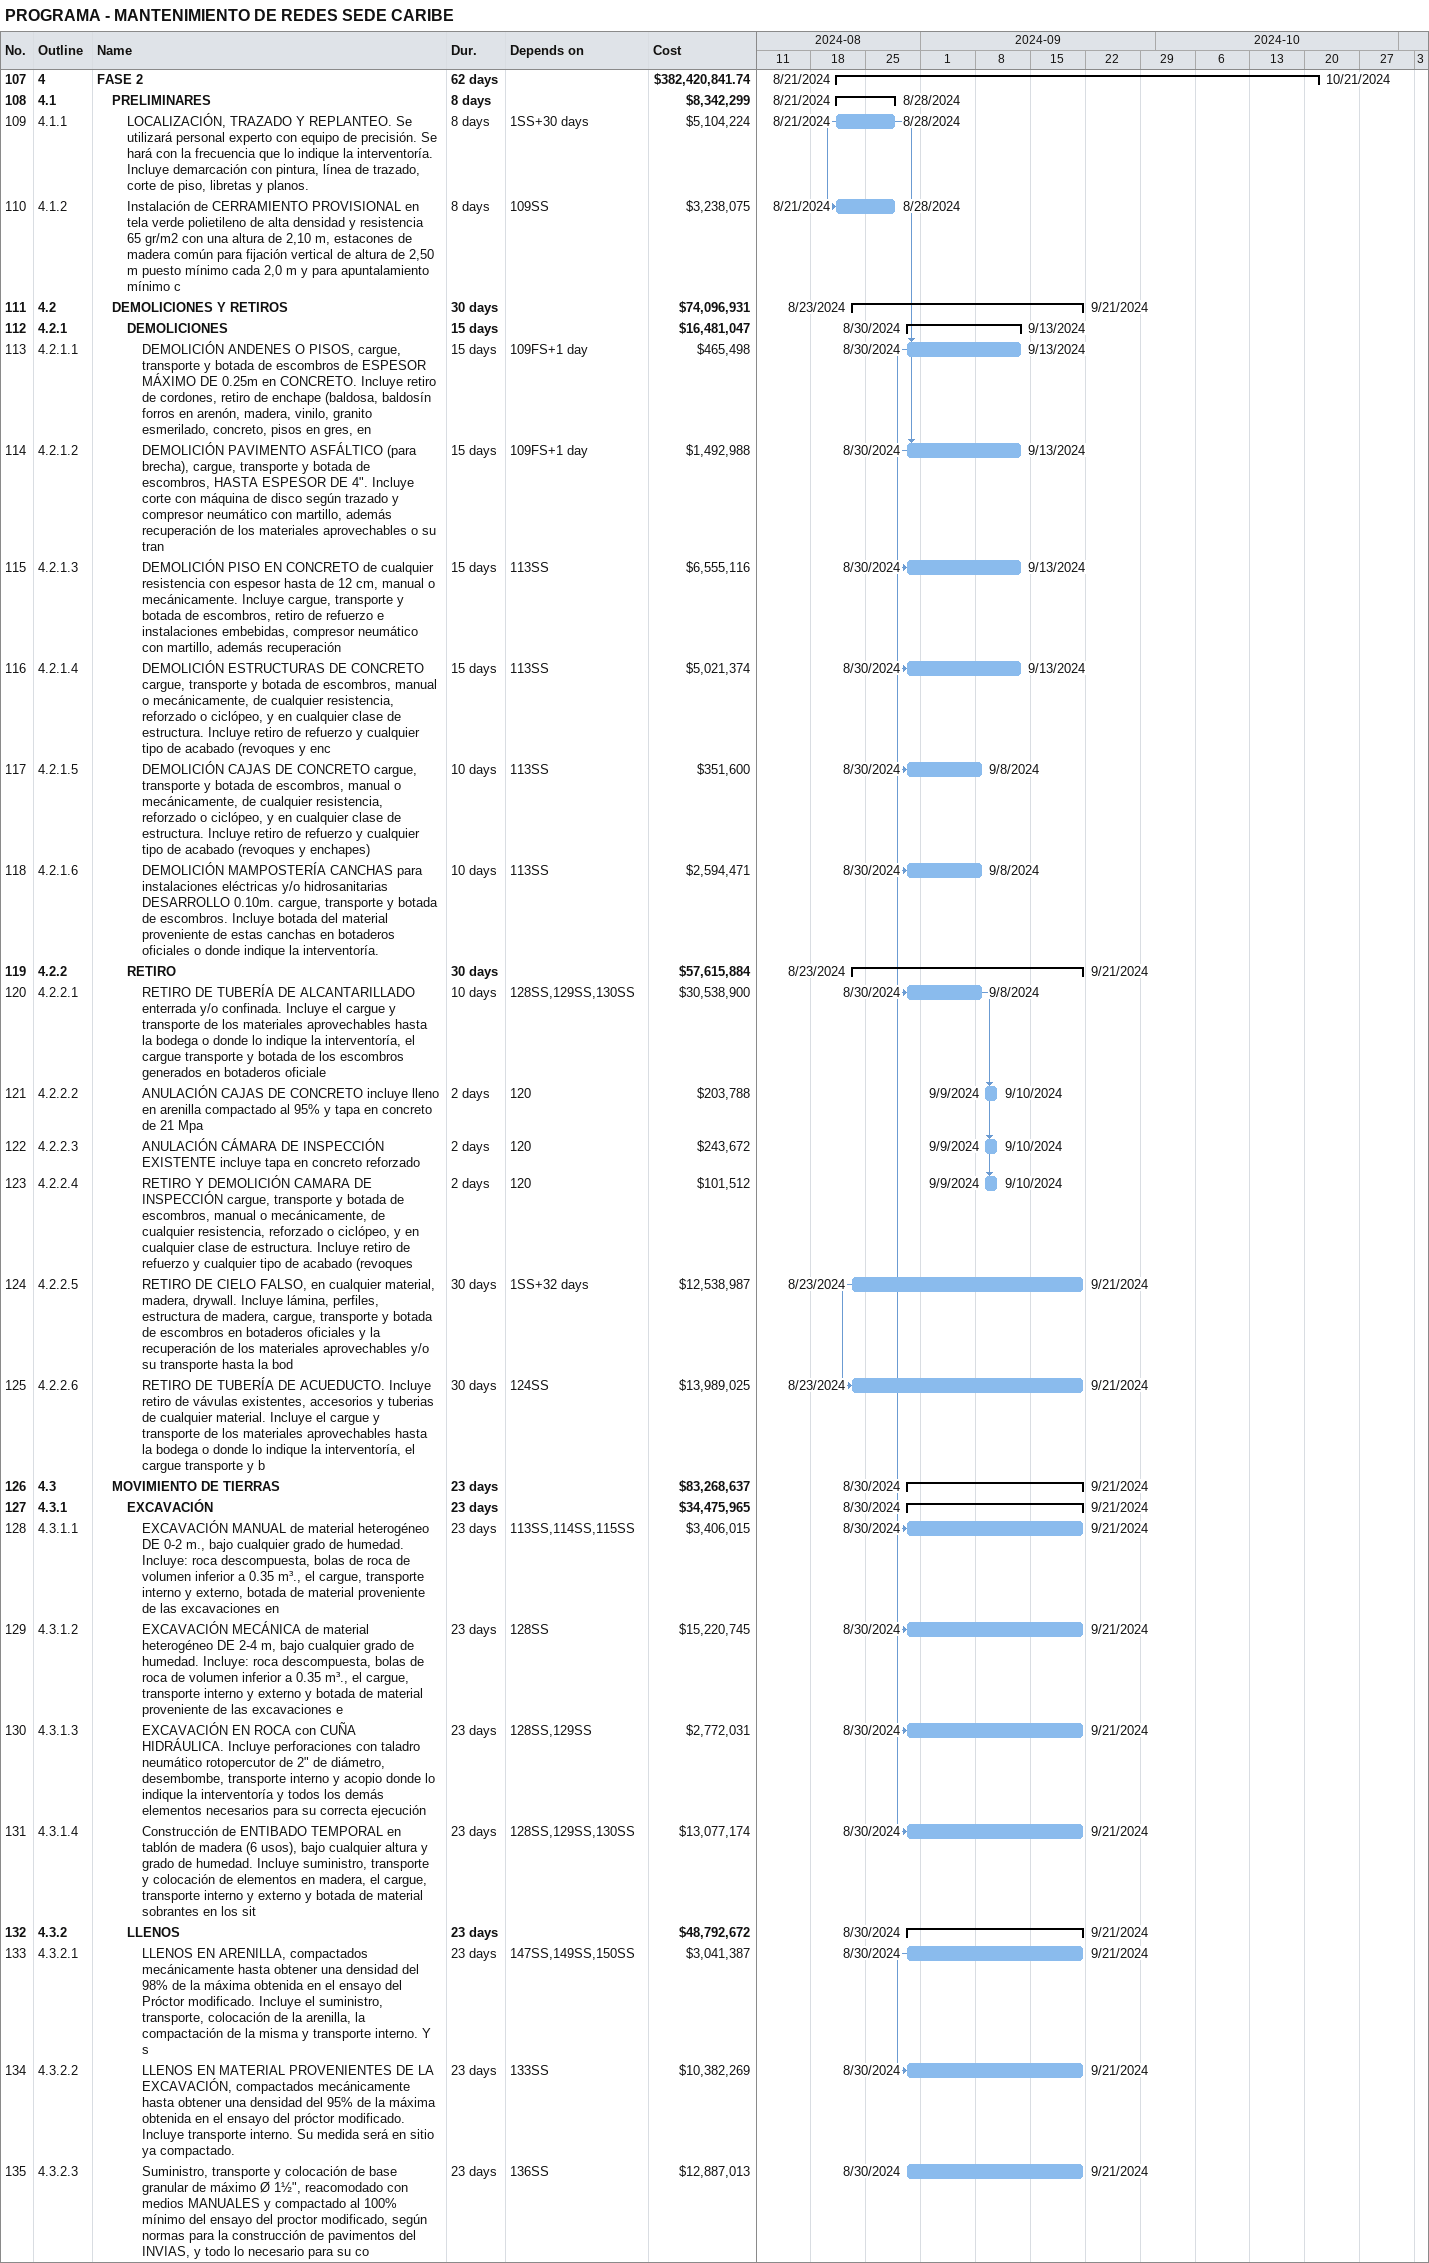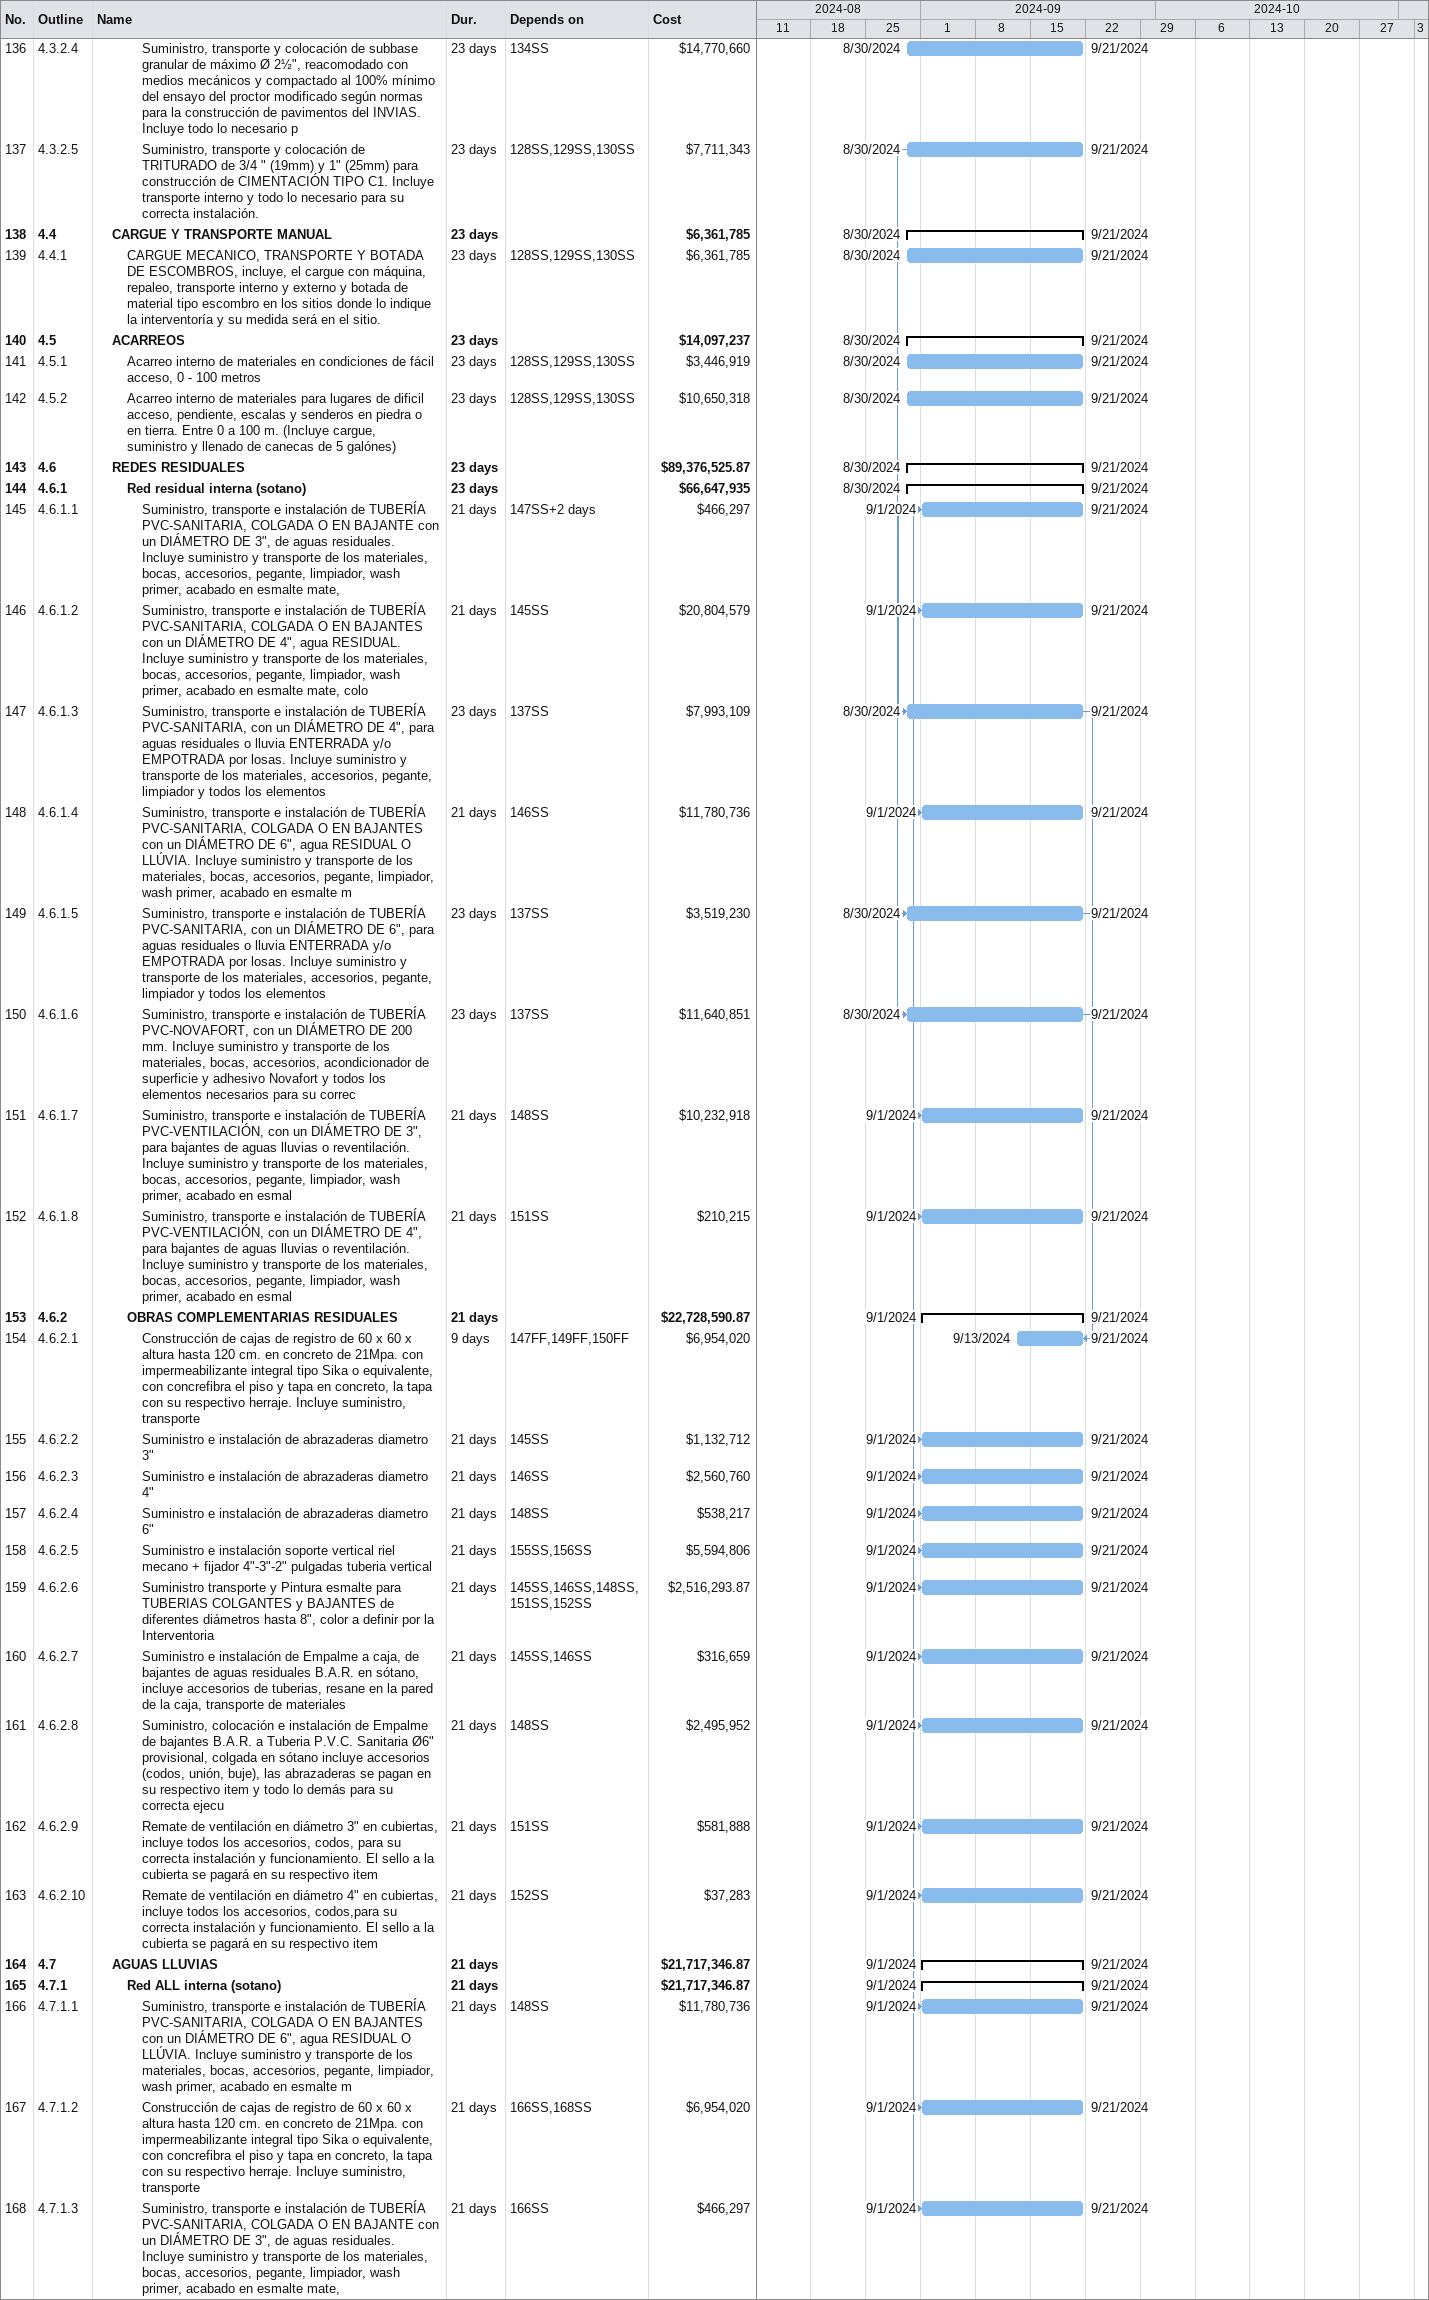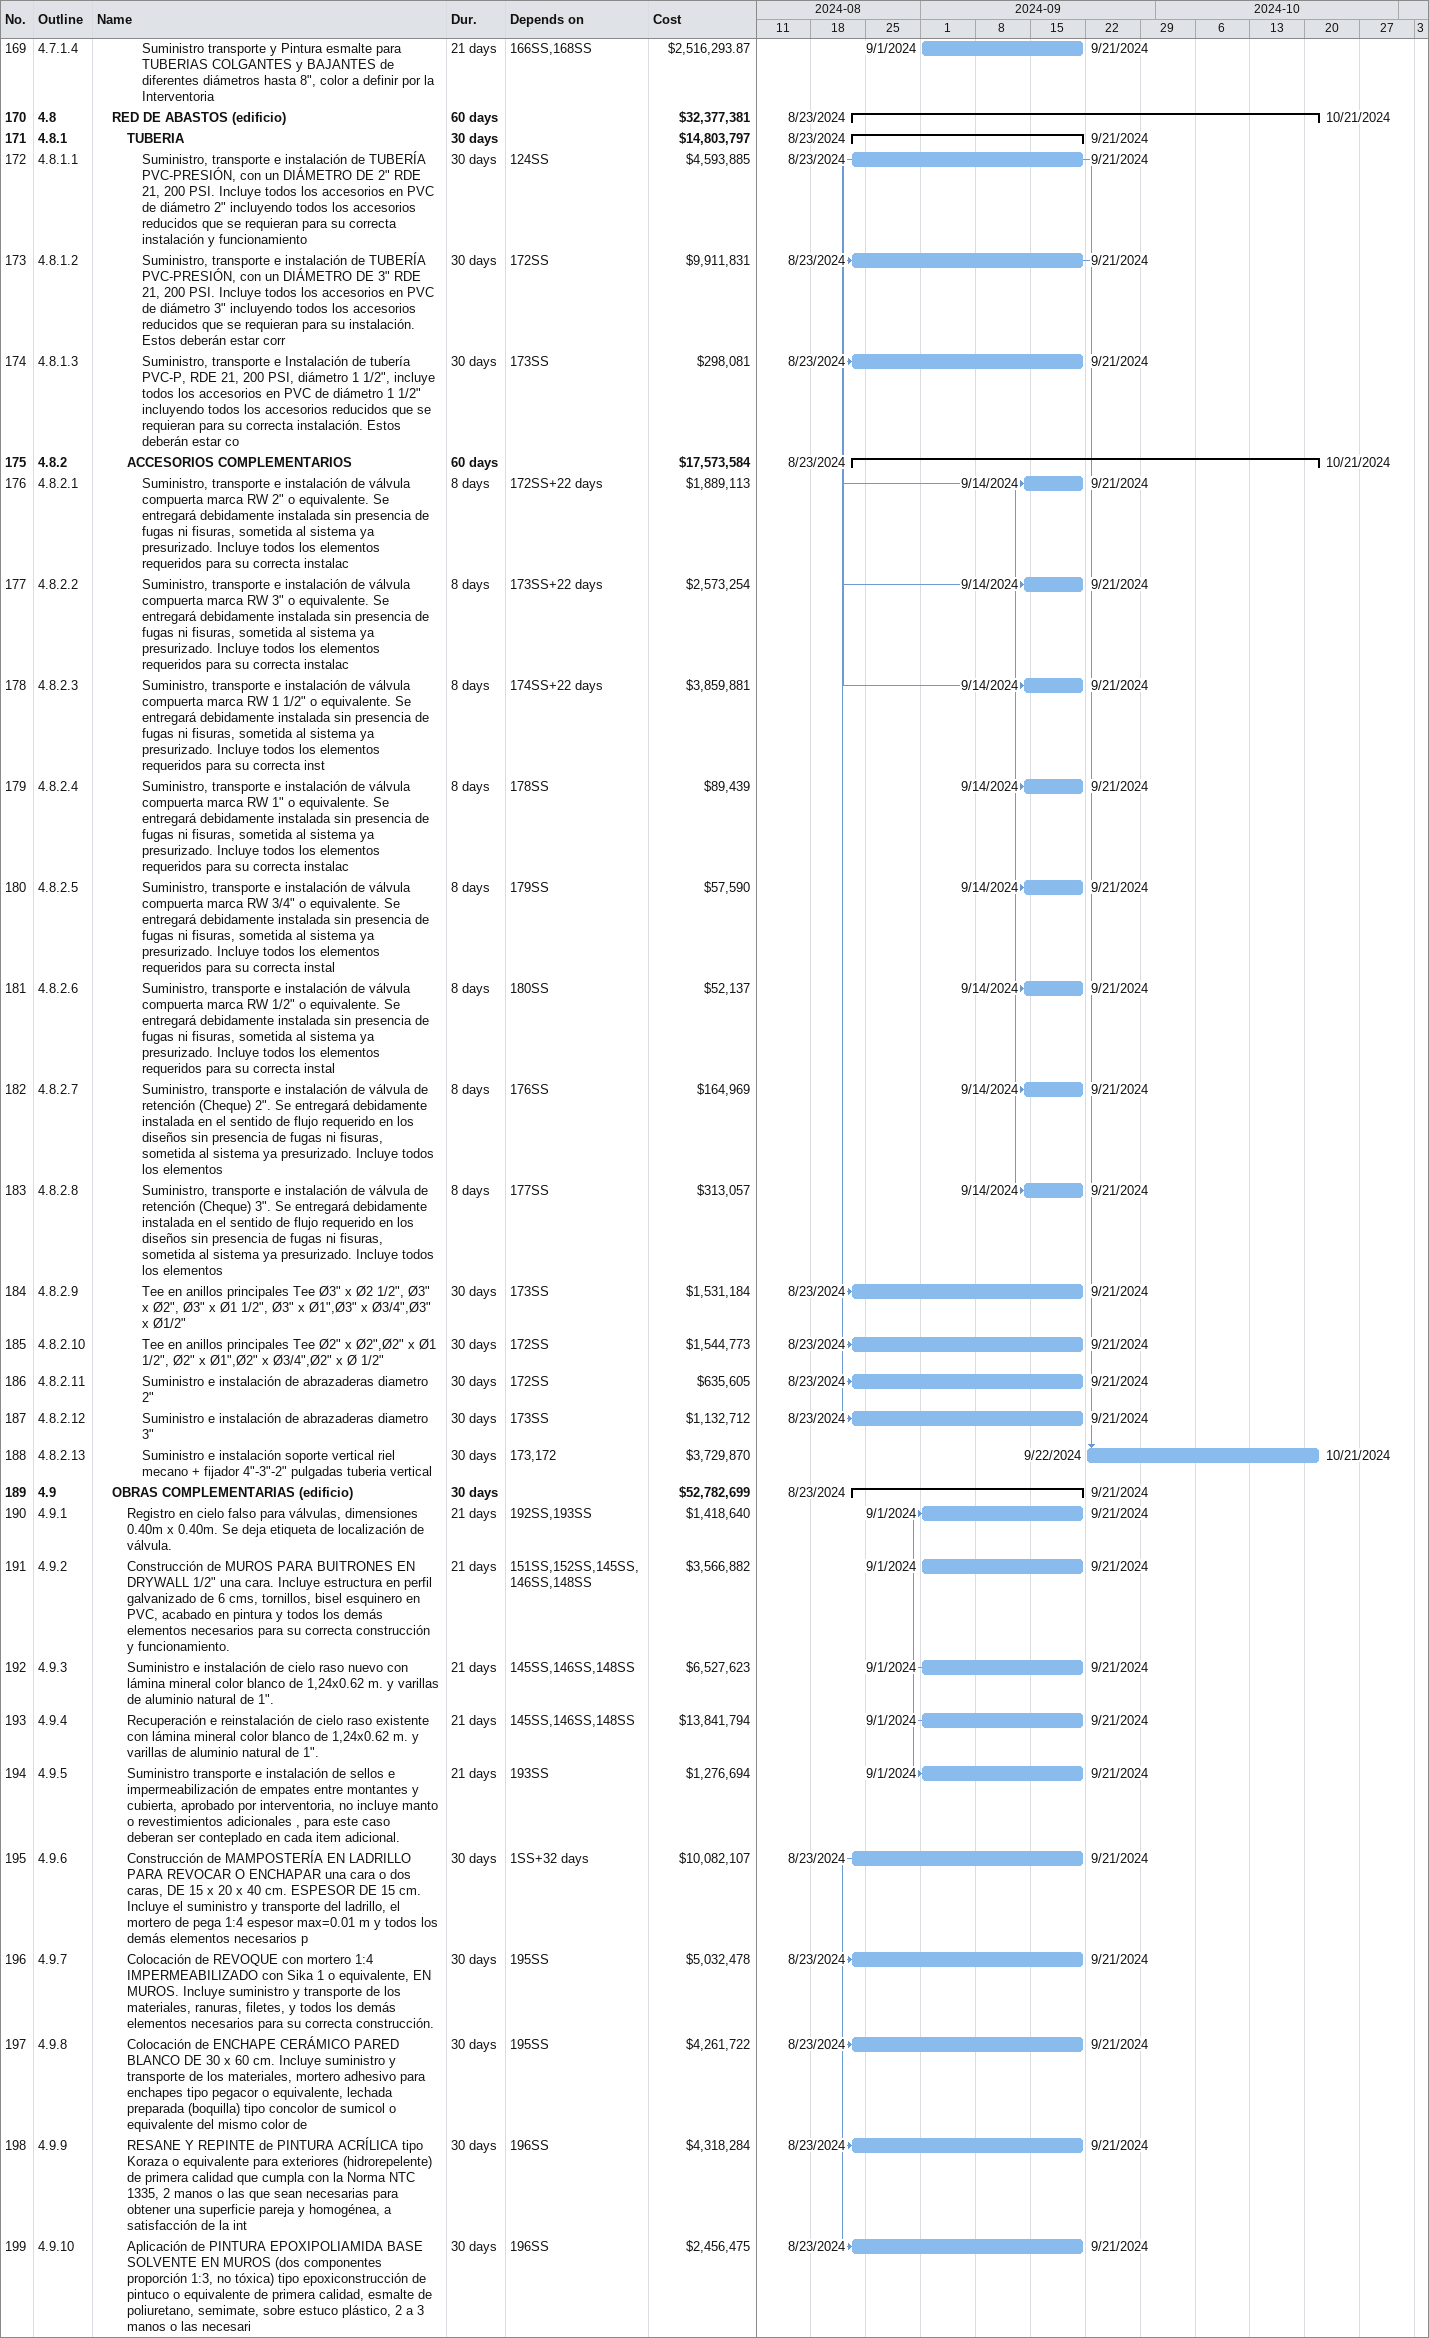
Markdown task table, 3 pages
PROGRAMA - MANTENIMIENTO DE REDES SEDE CARIBE

| ID | WBS | Task | Duration | Start | Finish | Predecessors | Cost ($) |
|---|---|---|---|---|---|---|---|
| 107 | 4 | **FASE 2** | 62d | 2024-08-21 | 2024-10-21 |  | 382420841.74 |
| 108 | 4.1 | **PRELIMINARES** | 8d | 2024-08-21 | 2024-08-28 |  | 8342299 |
| 109 | 4.1.1 | LOCALIZACIÓN, TRAZADO Y REPLANTEO. Se utilizará personal experto con equipo de precisión. Se hará con la frecuencia que lo indique la interventoría. Incluye demarcación con pintura, línea de trazado, corte de piso, libretas y planos. | 8d | 2024-08-21 | 2024-08-28 | 1SS+30d | 5104224 |
| 110 | 4.1.2 | Instalación de CERRAMIENTO PROVISIONAL en tela verde polietileno de alta densidad y resistencia 65 gr/m2 con una altura de 2,10 m, estacones de madera común para fijación vertical de altura de 2,50 m puesto mínimo cada 2,0 m y para apuntalamiento mínimo c | 8d | 2024-08-21 | 2024-08-28 | 109SS | 3238075 |
| 111 | 4.2 | **DEMOLICIONES Y RETIROS** | 30d | 2024-08-23 | 2024-09-21 |  | 74096931 |
| 112 | 4.2.1 | **DEMOLICIONES** | 15d | 2024-08-30 | 2024-09-13 |  | 16481047 |
| 113 | 4.2.1.1 | DEMOLICIÓN ANDENES O PISOS, cargue, transporte y botada de escombros de ESPESOR MÁXIMO DE 0.25m en CONCRETO. Incluye retiro de cordones, retiro de enchape (baldosa, baldosín forros en arenón, madera, vinilo, granito esmerilado, concreto, pisos en gres, en | 15d | 2024-08-30 | 2024-09-13 | 109FS+1d | 465498 |
| 114 | 4.2.1.2 | DEMOLICIÓN PAVIMENTO ASFÁLTICO (para brecha), cargue, transporte y botada de escombros, HASTA ESPESOR DE 4". Incluye corte con máquina de disco según trazado y compresor neumático con martillo, además recuperación de los materiales aprovechables o su tran | 15d | 2024-08-30 | 2024-09-13 | 109FS+1d | 1492988 |
| 115 | 4.2.1.3 | DEMOLICIÓN PISO EN CONCRETO de cualquier resistencia con espesor hasta de 12 cm, manual o mecánicamente. Incluye cargue, transporte y botada de escombros, retiro de refuerzo e instalaciones embebidas, compresor neumático con martillo, además recuperación | 15d | 2024-08-30 | 2024-09-13 | 113SS | 6555116 |
| 116 | 4.2.1.4 | DEMOLICIÓN ESTRUCTURAS DE CONCRETO cargue, transporte y botada de escombros, manual o mecánicamente, de cualquier resistencia, reforzado o ciclópeo, y en cualquier clase de estructura. Incluye retiro de refuerzo y cualquier tipo de acabado (revoques y enc | 15d | 2024-08-30 | 2024-09-13 | 113SS | 5021374 |
| 117 | 4.2.1.5 | DEMOLICIÓN CAJAS DE CONCRETO cargue, transporte y botada de escombros, manual o mecánicamente, de cualquier resistencia, reforzado o ciclópeo, y en cualquier clase de estructura. Incluye retiro de refuerzo y cualquier tipo de acabado (revoques y enchapes) | 10d | 2024-08-30 | 2024-09-08 | 113SS | 351600 |
| 118 | 4.2.1.6 | DEMOLICIÓN MAMPOSTERÍA CANCHAS para instalaciones eléctricas y/o hidrosanitarias DESARROLLO 0.10m. cargue, transporte y botada de escombros. Incluye botada del material proveniente de estas canchas en botaderos oficiales o donde indique la interventoría. | 10d | 2024-08-30 | 2024-09-08 | 113SS | 2594471 |
| 119 | 4.2.2 | **RETIRO** | 30d | 2024-08-23 | 2024-09-21 |  | 57615884 |
| 120 | 4.2.2.1 | RETIRO DE TUBERÍA DE ALCANTARILLADO enterrada y/o confinada. Incluye el cargue y transporte de los materiales aprovechables hasta la bodega o donde lo indique la interventoría, el cargue transporte y botada de los escombros generados en botaderos oficiale | 10d | 2024-08-30 | 2024-09-08 | 128SS, 129SS, 130SS | 30538900 |
| 121 | 4.2.2.2 | ANULACIÓN CAJAS DE CONCRETO incluye lleno en arenilla compactado al 95% y tapa en concreto de 21 Mpa | 2d | 2024-09-09 | 2024-09-10 | 120 | 203788 |
| 122 | 4.2.2.3 | ANULACIÓN CÁMARA DE INSPECCIÓN EXISTENTE incluye tapa en concreto reforzado | 2d | 2024-09-09 | 2024-09-10 | 120 | 243672 |
| 123 | 4.2.2.4 | RETIRO Y DEMOLICIÓN CAMARA DE INSPECCIÓN cargue, transporte y botada de escombros, manual o mecánicamente, de cualquier resistencia, reforzado o ciclópeo, y en cualquier clase de estructura. Incluye retiro de refuerzo y cualquier tipo de acabado (revoques | 2d | 2024-09-09 | 2024-09-10 | 120 | 101512 |
| 124 | 4.2.2.5 | RETIRO DE CIELO FALSO, en cualquier material, madera, drywall. Incluye lámina, perfiles, estructura de madera, cargue, transporte y botada de escombros en botaderos oficiales y la recuperación de los materiales aprovechables y/o su transporte hasta la bod | 30d | 2024-08-23 | 2024-09-21 | 1SS+32d | 12538987 |
| 125 | 4.2.2.6 | RETIRO DE TUBERÍA DE ACUEDUCTO. Incluye retiro de vávulas existentes, accesorios y tuberias de cualquier material. Incluye el cargue y transporte de los materiales aprovechables hasta la bodega o donde lo indique la interventoría, el cargue transporte y b | 30d | 2024-08-23 | 2024-09-21 | 124SS | 13989025 |
| 126 | 4.3 | **MOVIMIENTO DE TIERRAS** | 23d | 2024-08-30 | 2024-09-21 |  | 83268637 |
| 127 | 4.3.1 | **EXCAVACIÓN** | 23d | 2024-08-30 | 2024-09-21 |  | 34475965 |
| 128 | 4.3.1.1 | EXCAVACIÓN MANUAL de material heterogéneo DE 0-2 m., bajo cualquier grado de humedad. Incluye: roca descompuesta, bolas de roca de volumen inferior a 0.35 m³., el cargue, transporte interno y externo, botada de material proveniente de las excavaciones en | 23d | 2024-08-30 | 2024-09-21 | 113SS, 114SS, 115SS | 3406015 |
| 129 | 4.3.1.2 | EXCAVACIÓN MECÁNICA de material heterogéneo DE 2-4 m, bajo cualquier grado de humedad. Incluye: roca descompuesta, bolas de roca de volumen inferior a 0.35 m³., el cargue, transporte interno y externo y botada de material proveniente de las excavaciones e | 23d | 2024-08-30 | 2024-09-21 | 128SS | 15220745 |
| 130 | 4.3.1.3 | EXCAVACIÓN EN ROCA con CUÑA HIDRÁULICA. Incluye perforaciones con taladro neumático rotopercutor de 2" de diámetro, desembombe, transporte interno y acopio donde lo indique la interventoría y todos los demás elementos necesarios para su correcta ejecución | 23d | 2024-08-30 | 2024-09-21 | 128SS, 129SS | 2772031 |
| 131 | 4.3.1.4 | Construcción de ENTIBADO TEMPORAL en tablón de madera (6 usos), bajo cualquier altura y grado de humedad. Incluye suministro, transporte y colocación de elementos en madera, el cargue, transporte interno y externo y botada de material sobrantes en los sit | 23d | 2024-08-30 | 2024-09-21 | 128SS, 129SS, 130SS | 13077174 |
| 132 | 4.3.2 | **LLENOS** | 23d | 2024-08-30 | 2024-09-21 |  | 48792672 |
| 133 | 4.3.2.1 | LLENOS EN ARENILLA, compactados mecánicamente hasta obtener una densidad del 98% de la máxima obtenida en el ensayo del Próctor modificado. Incluye el suministro, transporte, colocación de la arenilla, la compactación de la misma y transporte interno. Y s | 23d | 2024-08-30 | 2024-09-21 | 147SS, 149SS, 150SS | 3041387 |
| 134 | 4.3.2.2 | LLENOS EN MATERIAL PROVENIENTES DE LA EXCAVACIÓN, compactados mecánicamente hasta obtener una densidad del 95% de la máxima obtenida en el ensayo del próctor modificado. Incluye transporte interno. Su medida será en sitio ya compactado. | 23d | 2024-08-30 | 2024-09-21 | 133SS | 10382269 |
| 135 | 4.3.2.3 | Suministro, transporte y colocación de base granular de máximo Ø 1½", reacomodado con medios MANUALES y compactado al 100% mínimo del ensayo del proctor modificado, según normas para la construcción de pavimentos del INVIAS, y todo lo necesario para su co | 23d | 2024-08-30 | 2024-09-21 | 136SS | 12887013 |
| 136 | 4.3.2.4 | Suministro, transporte y colocación de subbase granular de máximo Ø 2½", reacomodado con medios mecánicos y compactado al 100% mínimo del ensayo del proctor modificado según normas para la construcción de pavimentos del INVIAS. Incluye todo lo necesario p | 23d | 2024-08-30 | 2024-09-21 | 134SS | 14770660 |
| 137 | 4.3.2.5 | Suministro, transporte y colocación de TRITURADO de 3/4 " (19mm) y 1" (25mm) para construcción de CIMENTACIÓN TIPO C1. Incluye transporte interno y todo lo necesario para su correcta instalación. | 23d | 2024-08-30 | 2024-09-21 | 128SS, 129SS, 130SS | 7711343 |
| 138 | 4.4 | **CARGUE Y TRANSPORTE MANUAL** | 23d | 2024-08-30 | 2024-09-21 |  | 6361785 |
| 139 | 4.4.1 | CARGUE MECANICO, TRANSPORTE Y BOTADA DE ESCOMBROS, incluye, el cargue con máquina, repaleo, transporte interno y externo y botada de material tipo escombro en los sitios donde lo indique la interventoría y su medida será en el sitio. | 23d | 2024-08-30 | 2024-09-21 | 128SS, 129SS, 130SS | 6361785 |
| 140 | 4.5 | **ACARREOS** | 23d | 2024-08-30 | 2024-09-21 |  | 14097237 |
| 141 | 4.5.1 | Acarreo interno de materiales en condiciones de fácil acceso, 0 - 100 metros | 23d | 2024-08-30 | 2024-09-21 | 128SS, 129SS, 130SS | 3446919 |
| 142 | 4.5.2 | Acarreo interno de materiales para lugares de dificil acceso, pendiente, escalas y senderos en piedra o en tierra. Entre 0 a 100 m. (Incluye cargue, suministro y llenado de canecas de 5 galónes) | 23d | 2024-08-30 | 2024-09-21 | 128SS, 129SS, 130SS | 10650318 |
| 143 | 4.6 | **REDES RESIDUALES** | 23d | 2024-08-30 | 2024-09-21 |  | 89376525.87 |
| 144 | 4.6.1 | **Red residual interna (sotano)** | 23d | 2024-08-30 | 2024-09-21 |  | 66647935 |
| 145 | 4.6.1.1 | Suministro, transporte e instalación de TUBERÍA PVC-SANITARIA, COLGADA O EN BAJANTE con un DIÁMETRO DE 3", de aguas residuales. Incluye suministro y transporte de los materiales, bocas, accesorios, pegante, limpiador, wash primer, acabado en esmalte mate, | 21d | 2024-09-01 | 2024-09-21 | 147SS+2d | 466297 |
| 146 | 4.6.1.2 | Suministro, transporte e instalación de TUBERÍA PVC-SANITARIA, COLGADA O EN BAJANTES con un DIÁMETRO DE 4", agua RESIDUAL. Incluye suministro y transporte de los materiales, bocas, accesorios, pegante, limpiador, wash primer, acabado en esmalte mate, colo | 21d | 2024-09-01 | 2024-09-21 | 145SS | 20804579 |
| 147 | 4.6.1.3 | Suministro, transporte e instalación de TUBERÍA PVC-SANITARIA, con un DIÁMETRO DE 4", para aguas residuales o lluvia ENTERRADA y/o EMPOTRADA por losas. Incluye suministro y transporte de los materiales, accesorios, pegante, limpiador y todos los elementos | 23d | 2024-08-30 | 2024-09-21 | 137SS | 7993109 |
| 148 | 4.6.1.4 | Suministro, transporte e instalación de TUBERÍA PVC-SANITARIA, COLGADA O EN BAJANTES con un DIÁMETRO DE 6", agua RESIDUAL O LLÚVIA. Incluye suministro y transporte de los materiales, bocas, accesorios, pegante, limpiador, wash primer, acabado en esmalte m | 21d | 2024-09-01 | 2024-09-21 | 146SS | 11780736 |
| 149 | 4.6.1.5 | Suministro, transporte e instalación de TUBERÍA PVC-SANITARIA, con un DIÁMETRO DE 6", para aguas residuales o lluvia ENTERRADA y/o EMPOTRADA por losas. Incluye suministro y transporte de los materiales, accesorios, pegante, limpiador y todos los elementos | 23d | 2024-08-30 | 2024-09-21 | 137SS | 3519230 |
| 150 | 4.6.1.6 | Suministro, transporte e instalación de TUBERÍA PVC-NOVAFORT, con un DIÁMETRO DE 200 mm. Incluye suministro y transporte de los materiales, bocas, accesorios, acondicionador de superficie y adhesivo Novafort y todos los elementos necesarios para su correc | 23d | 2024-08-30 | 2024-09-21 | 137SS | 11640851 |
| 151 | 4.6.1.7 | Suministro, transporte e instalación de TUBERÍA PVC-VENTILACIÓN, con un DIÁMETRO DE 3", para bajantes de aguas lluvias o reventilación. Incluye suministro y transporte de los materiales, bocas, accesorios, pegante, limpiador, wash primer, acabado en esmal | 21d | 2024-09-01 | 2024-09-21 | 148SS | 10232918 |
| 152 | 4.6.1.8 | Suministro, transporte e instalación de TUBERÍA PVC-VENTILACIÓN, con un DIÁMETRO DE 4", para bajantes de aguas lluvias o reventilación. Incluye suministro y transporte de los materiales, bocas, accesorios, pegante, limpiador, wash primer, acabado en esmal | 21d | 2024-09-01 | 2024-09-21 | 151SS | 210215 |
| 153 | 4.6.2 | **OBRAS COMPLEMENTARIAS RESIDUALES** | 21d | 2024-09-01 | 2024-09-21 |  | 22728590.87 |
| 154 | 4.6.2.1 | Construcción de cajas de registro de 60 x 60 x altura hasta 120 cm. en concreto de 21Mpa. con impermeabilizante integral tipo Sika o equivalente, con concrefibra el piso y tapa en concreto, la tapa con su respectivo herraje. Incluye suministro, transporte | 9d | 2024-09-13 | 2024-09-21 | 147FF, 149FF, 150FF | 6954020 |
| 155 | 4.6.2.2 | Suministro e instalación de abrazaderas diametro 3" | 21d | 2024-09-01 | 2024-09-21 | 145SS | 1132712 |
| 156 | 4.6.2.3 | Suministro e instalación de abrazaderas diametro 4" | 21d | 2024-09-01 | 2024-09-21 | 146SS | 2560760 |
| 157 | 4.6.2.4 | Suministro e instalación de abrazaderas diametro 6" | 21d | 2024-09-01 | 2024-09-21 | 148SS | 538217 |
| 158 | 4.6.2.5 | Suministro e instalación soporte vertical riel mecano + fijador 4"-3"-2" pulgadas tuberia vertical | 21d | 2024-09-01 | 2024-09-21 | 155SS, 156SS | 5594806 |
| 159 | 4.6.2.6 | Suministro transporte y Pintura esmalte para TUBERIAS COLGANTES y BAJANTES de diferentes diámetros hasta 8", color a definir por la Interventoria | 21d | 2024-09-01 | 2024-09-21 | 145SS, 146SS, 148SS, 151SS, 152SS | 2516293.87 |
| 160 | 4.6.2.7 | Suministro e instalación de Empalme a caja, de bajantes de aguas residuales B.A.R. en sótano, incluye accesorios de tuberias, resane en la pared de la caja, transporte de materiales | 21d | 2024-09-01 | 2024-09-21 | 145SS, 146SS | 316659 |
| 161 | 4.6.2.8 | Suministro, colocación e instalación de Empalme de bajantes B.A.R. a Tuberia P.V.C. Sanitaria Ø6" provisional, colgada en sótano incluye accesorios (codos, unión, buje), las abrazaderas se pagan en su respectivo item y todo lo demás para su correcta ejecu | 21d | 2024-09-01 | 2024-09-21 | 148SS | 2495952 |
| 162 | 4.6.2.9 | Remate de ventilación en diámetro 3" en cubiertas, incluye todos los accesorios, codos, para su correcta instalación y funcionamiento. El sello a la cubierta se pagará en su respectivo item | 21d | 2024-09-01 | 2024-09-21 | 151SS | 581888 |
| 163 | 4.6.2.10 | Remate de ventilación en diámetro 4" en cubiertas, incluye todos los accesorios, codos,para su correcta instalación y funcionamiento. El sello a la cubierta se pagará en su respectivo item | 21d | 2024-09-01 | 2024-09-21 | 152SS | 37283 |
| 164 | 4.7 | **AGUAS LLUVIAS** | 21d | 2024-09-01 | 2024-09-21 |  | 21717346.87 |
| 165 | 4.7.1 | **Red ALL interna (sotano)** | 21d | 2024-09-01 | 2024-09-21 |  | 21717346.87 |
| 166 | 4.7.1.1 | Suministro, transporte e instalación de TUBERÍA PVC-SANITARIA, COLGADA O EN BAJANTES con un DIÁMETRO DE 6", agua RESIDUAL O LLÚVIA. Incluye suministro y transporte de los materiales, bocas, accesorios, pegante, limpiador, wash primer, acabado en esmalte m | 21d | 2024-09-01 | 2024-09-21 | 148SS | 11780736 |
| 167 | 4.7.1.2 | Construcción de cajas de registro de 60 x 60 x altura hasta 120 cm. en concreto de 21Mpa. con impermeabilizante integral tipo Sika o equivalente, con concrefibra el piso y tapa en concreto, la tapa con su respectivo herraje. Incluye suministro, transporte | 21d | 2024-09-01 | 2024-09-21 | 166SS, 168SS | 6954020 |
| 168 | 4.7.1.3 | Suministro, transporte e instalación de TUBERÍA PVC-SANITARIA, COLGADA O EN BAJANTE con un DIÁMETRO DE 3", de aguas residuales. Incluye suministro y transporte de los materiales, bocas, accesorios, pegante, limpiador, wash primer, acabado en esmalte mate, | 21d | 2024-09-01 | 2024-09-21 | 166SS | 466297 |
| 169 | 4.7.1.4 | Suministro transporte y Pintura esmalte para TUBERIAS COLGANTES y BAJANTES de diferentes diámetros hasta 8", color a definir por la Interventoria | 21d | 2024-09-01 | 2024-09-21 | 166SS, 168SS | 2516293.87 |
| 170 | 4.8 | **RED DE ABASTOS (edificio)** | 60d | 2024-08-23 | 2024-10-21 |  | 32377381 |
| 171 | 4.8.1 | **TUBERIA** | 30d | 2024-08-23 | 2024-09-21 |  | 14803797 |
| 172 | 4.8.1.1 | Suministro, transporte e instalación de TUBERÍA PVC-PRESIÓN, con un DIÁMETRO DE 2" RDE 21, 200 PSI. Incluye todos los accesorios en PVC de diámetro 2" incluyendo todos los accesorios reducidos que se requieran para su correcta instalación y funcionamiento | 30d | 2024-08-23 | 2024-09-21 | 124SS | 4593885 |
| 173 | 4.8.1.2 | Suministro, transporte e instalación de TUBERÍA PVC-PRESIÓN, con un DIÁMETRO DE 3" RDE 21, 200 PSI. Incluye todos los accesorios en PVC de diámetro 3" incluyendo todos los accesorios reducidos que se requieran para su instalación. Estos deberán estar corr | 30d | 2024-08-23 | 2024-09-21 | 172SS | 9911831 |
| 174 | 4.8.1.3 | Suministro, transporte e Instalación de tubería PVC-P, RDE 21, 200 PSI, diámetro 1 1/2", incluye todos los accesorios en PVC de diámetro 1 1/2" incluyendo todos los accesorios reducidos que se requieran para su correcta instalación. Estos deberán estar co | 30d | 2024-08-23 | 2024-09-21 | 173SS | 298081 |
| 175 | 4.8.2 | **ACCESORIOS COMPLEMENTARIOS** | 60d | 2024-08-23 | 2024-10-21 |  | 17573584 |
| 176 | 4.8.2.1 | Suministro, transporte e instalación de válvula compuerta marca RW 2" o equivalente. Se entregará debidamente instalada sin presencia de fugas ni fisuras, sometida al sistema ya presurizado. Incluye todos los elementos requeridos para su correcta instalac | 8d | 2024-09-14 | 2024-09-21 | 172SS+22d | 1889113 |
| 177 | 4.8.2.2 | Suministro, transporte e instalación de válvula compuerta marca RW 3" o equivalente. Se entregará debidamente instalada sin presencia de fugas ni fisuras, sometida al sistema ya presurizado. Incluye todos los elementos requeridos para su correcta instalac | 8d | 2024-09-14 | 2024-09-21 | 173SS+22d | 2573254 |
| 178 | 4.8.2.3 | Suministro, transporte e instalación de válvula compuerta marca RW 1 1/2" o equivalente. Se entregará debidamente instalada sin presencia de fugas ni fisuras, sometida al sistema ya presurizado. Incluye todos los elementos requeridos para su correcta inst | 8d | 2024-09-14 | 2024-09-21 | 174SS+22d | 3859881 |
| 179 | 4.8.2.4 | Suministro, transporte e instalación de válvula compuerta marca RW 1" o equivalente. Se entregará debidamente instalada sin presencia de fugas ni fisuras, sometida al sistema ya presurizado. Incluye todos los elementos requeridos para su correcta instalac | 8d | 2024-09-14 | 2024-09-21 | 178SS | 89439 |
| 180 | 4.8.2.5 | Suministro, transporte e instalación de válvula compuerta marca RW 3/4" o equivalente. Se entregará debidamente instalada sin presencia de fugas ni fisuras, sometida al sistema ya presurizado. Incluye todos los elementos requeridos para su correcta instal | 8d | 2024-09-14 | 2024-09-21 | 179SS | 57590 |
| 181 | 4.8.2.6 | Suministro, transporte e instalación de válvula compuerta marca RW 1/2" o equivalente. Se entregará debidamente instalada sin presencia de fugas ni fisuras, sometida al sistema ya presurizado. Incluye todos los elementos requeridos para su correcta instal | 8d | 2024-09-14 | 2024-09-21 | 180SS | 52137 |
| 182 | 4.8.2.7 | Suministro, transporte e instalación de válvula de retención (Cheque) 2". Se entregará debidamente instalada en el sentido de flujo requerido en los diseños sin presencia de fugas ni fisuras, sometida al sistema ya presurizado. Incluye todos los elementos | 8d | 2024-09-14 | 2024-09-21 | 176SS | 164969 |
| 183 | 4.8.2.8 | Suministro, transporte e instalación de válvula de retención (Cheque) 3". Se entregará debidamente instalada en el sentido de flujo requerido en los diseños sin presencia de fugas ni fisuras, sometida al sistema ya presurizado. Incluye todos los elementos | 8d | 2024-09-14 | 2024-09-21 | 177SS | 313057 |
| 184 | 4.8.2.9 | Tee en anillos principales Tee Ø3" x Ø2 1/2", Ø3" x Ø2", Ø3" x Ø1 1/2", Ø3" x Ø1",Ø3" x Ø3/4",Ø3" x Ø1/2" | 30d | 2024-08-23 | 2024-09-21 | 173SS | 1531184 |
| 185 | 4.8.2.10 | Tee en anillos principales Tee Ø2" x Ø2",Ø2" x Ø1 1/2", Ø2" x Ø1",Ø2" x Ø3/4",Ø2" x Ø 1/2" | 30d | 2024-08-23 | 2024-09-21 | 172SS | 1544773 |
| 186 | 4.8.2.11 | Suministro e instalación de abrazaderas diametro 2" | 30d | 2024-08-23 | 2024-09-21 | 172SS | 635605 |
| 187 | 4.8.2.12 | Suministro e instalación de abrazaderas diametro 3" | 30d | 2024-08-23 | 2024-09-21 | 173SS | 1132712 |
| 188 | 4.8.2.13 | Suministro e instalación soporte vertical riel mecano + fijador 4"-3"-2" pulgadas tuberia vertical | 30d | 2024-09-22 | 2024-10-21 | 173, 172 | 3729870 |
| 189 | 4.9 | **OBRAS COMPLEMENTARIAS (edificio)** | 30d | 2024-08-23 | 2024-09-21 |  | 52782699 |
| 190 | 4.9.1 | Registro en cielo falso para válvulas, dimensiones 0.40m x 0.40m. Se deja etiqueta de localización de válvula. | 21d | 2024-09-01 | 2024-09-21 | 192SS, 193SS | 1418640 |
| 191 | 4.9.2 | Construcción de MUROS PARA BUITRONES EN DRYWALL 1/2" una cara. Incluye estructura en perfil galvanizado de 6 cms, tornillos, bisel esquinero en PVC, acabado en pintura y todos los demás elementos necesarios para su correcta construcción y funcionamiento. | 21d | 2024-09-01 | 2024-09-21 | 151SS, 152SS, 145SS, 146SS, 148SS | 3566882 |
| 192 | 4.9.3 | Suministro e instalación de cielo raso nuevo con lámina mineral color blanco de 1,24x0.62 m. y varillas de aluminio natural de 1". | 21d | 2024-09-01 | 2024-09-21 | 145SS, 146SS, 148SS | 6527623 |
| 193 | 4.9.4 | Recuperación e reinstalación de cielo raso existente con lámina mineral color blanco de 1,24x0.62 m. y varillas de aluminio natural de 1". | 21d | 2024-09-01 | 2024-09-21 | 145SS, 146SS, 148SS | 13841794 |
| 194 | 4.9.5 | Suministro transporte e instalación de sellos e impermeabilización de empates entre montantes y cubierta, aprobado por interventoria, no incluye manto o revestimientos adicionales , para este caso deberan ser conteplado en cada item adicional. | 21d | 2024-09-01 | 2024-09-21 | 193SS | 1276694 |
| 195 | 4.9.6 | Construcción de MAMPOSTERÍA EN LADRILLO PARA REVOCAR O ENCHAPAR una cara o dos caras, DE 15 x 20 x 40 cm. ESPESOR DE 15 cm. Incluye el suministro y transporte del ladrillo, el mortero de pega 1:4 espesor max=0.01 m y todos los demás elementos necesarios p | 30d | 2024-08-23 | 2024-09-21 | 1SS+32d | 10082107 |
| 196 | 4.9.7 | Colocación de REVOQUE con mortero 1:4 IMPERMEABILIZADO con Sika 1 o equivalente, EN MUROS. Incluye suministro y transporte de los materiales, ranuras, filetes, y todos los demás elementos necesarios para su correcta construcción. | 30d | 2024-08-23 | 2024-09-21 | 195SS | 5032478 |
| 197 | 4.9.8 | Colocación de ENCHAPE CERÁMICO PARED BLANCO DE 30 x 60 cm. Incluye suministro y transporte de los materiales, mortero adhesivo para enchapes tipo pegacor o equivalente, lechada preparada (boquilla) tipo concolor de sumicol o equivalente del mismo color de | 30d | 2024-08-23 | 2024-09-21 | 195SS | 4261722 |
| 198 | 4.9.9 | RESANE Y REPINTE de PINTURA ACRÍLICA tipo Koraza o equivalente para exteriores (hidrorepelente) de primera calidad que cumpla con la Norma NTC 1335, 2 manos o las que sean necesarias para obtener una superficie pareja y homogénea, a satisfacción de la int | 30d | 2024-08-23 | 2024-09-21 | 196SS | 4318284 |
| 199 | 4.9.10 | Aplicación de PINTURA EPOXIPOLIAMIDA BASE SOLVENTE EN MUROS (dos componentes proporción 1:3, no tóxica) tipo epoxiconstrucción de pintuco o equivalente de primera calidad, esmalte de poliuretano, semimate, sobre estuco plástico, 2 a 3 manos o las necesari | 30d | 2024-08-23 | 2024-09-21 | 196SS | 2456475 |
